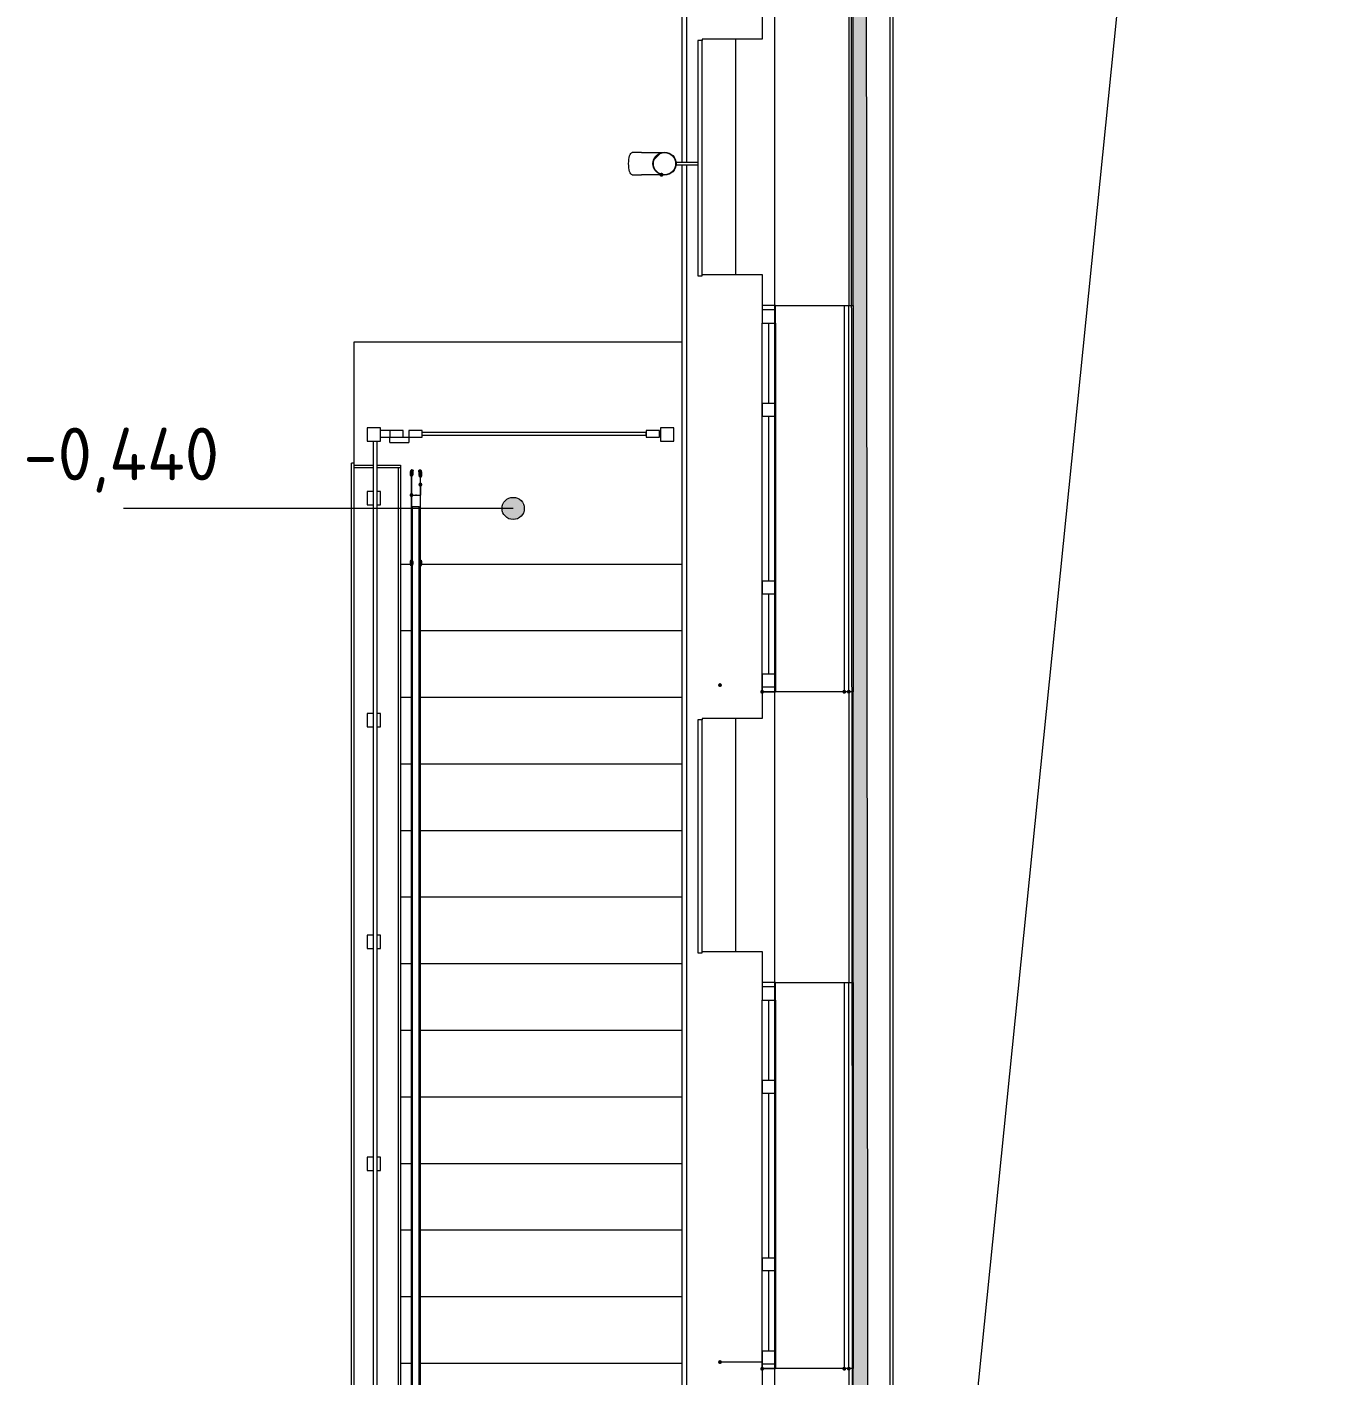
# Model space of a CAD drawing. Header units: millimetres. Extents: x -546 to 1681, y -650 to 1730.
# Drawn here: x 450.5 to 508.9, y 537.6 to 598.3 of the extents above; entities that cross this region are included whole.
import ezdxf

# ---------------------------------------------------------------- set-up
doc = ezdxf.new("R2010")
doc.units = ezdxf.units.MM

msp = doc.modelspace()

# ---------------------------------------------------------------- hatches: boundary and pattern name
at = {"true_color": 0xf1d696}
h = msp.add_hatch(color=41, dxfattribs=at)
h.dxf.hatch_style = 2
h.paths.add_polyline_path([(488.401, 492.507), (487.701, 492.507), (487.502, 713.711), (488.202, 713.713)])
h = msp.add_hatch(color=7)
h.dxf.hatch_style = 2
h.paths.add_polyline_path([(479.071, 591.597), (479.134, 591.623), (479.161, 591.687), (479.134, 591.75), (479.071, 591.777), (479.058, 591.777), (478.994, 591.75), (478.968, 591.687), (478.994, 591.623), (479.058, 591.597)])
h = msp.add_hatch(color=7)
h.dxf.hatch_style = 2
h.paths.add_polyline_path([(467.711, 578.267), (467.73, 578.2), (467.79, 578.166), (467.856, 578.185), (467.89, 578.244), (467.873, 578.319), (467.813, 578.353), (467.747, 578.335)])
h = msp.add_hatch(color=7)
h.dxf.hatch_style = 2
h.paths.add_polyline_path([(467.711, 578.248), (467.737, 578.184), (467.801, 578.158), (467.864, 578.184), (467.891, 578.248), (467.864, 578.319), (467.801, 578.346), (467.737, 578.319)])
h = msp.add_hatch(color=7)
h.dxf.hatch_style = 2
h.paths.add_polyline_path([(467.891, 578.248), (467.864, 578.311), (467.801, 578.338), (467.737, 578.311), (467.711, 578.248), (467.737, 578.183), (467.801, 578.157), (467.864, 578.183)])
h = msp.add_hatch(color=7)
h.dxf.hatch_style = 2
h.paths.add_polyline_path([(467.891, 578.247), (467.864, 578.31), (467.801, 578.337), (467.737, 578.31), (467.711, 578.247), (467.737, 578.18), (467.801, 578.154), (467.864, 578.18)])
h = msp.add_hatch(color=7)
h.dxf.hatch_style = 2
h.paths.add_polyline_path([(467.711, 578.246), (467.737, 578.182), (467.801, 578.156), (467.864, 578.182), (467.891, 578.246), (467.864, 578.31), (467.801, 578.337), (467.737, 578.31)])
h = msp.add_hatch(color=7)
h.dxf.hatch_style = 2
h.paths.add_polyline_path([(467.711, 578.243), (467.737, 578.179), (467.801, 578.153), (467.864, 578.179), (467.891, 578.243), (467.864, 578.309), (467.801, 578.336), (467.737, 578.309)])
h = msp.add_hatch(color=7)
h.dxf.hatch_style = 2
h.paths.add_polyline_path([(467.891, 578.244), (467.864, 578.307), (467.801, 578.334), (467.737, 578.307), (467.711, 578.244), (467.737, 578.176), (467.801, 578.15), (467.864, 578.176)])
h = msp.add_hatch(color=7)
h.dxf.hatch_style = 2
h.paths.add_polyline_path([(467.711, 578.239), (467.737, 578.175), (467.801, 578.149), (467.864, 578.175), (467.891, 578.239), (467.864, 578.306), (467.801, 578.333), (467.737, 578.306)])
h = msp.add_hatch(color=7)
h.dxf.hatch_style = 2
h.paths.add_polyline_path([(467.891, 578.24), (467.864, 578.303), (467.801, 578.33), (467.737, 578.303), (467.711, 578.24), (467.737, 578.171), (467.801, 578.145), (467.864, 578.171)])
h = msp.add_hatch(color=7)
h.dxf.hatch_style = 2
h.paths.add_polyline_path([(467.711, 578.233), (467.737, 578.169), (467.801, 578.143), (467.864, 578.169), (467.891, 578.233), (467.864, 578.302), (467.801, 578.329), (467.737, 578.302)])
h = msp.add_hatch(color=7)
h.dxf.hatch_style = 2
h.paths.add_polyline_path([(467.891, 578.235), (467.864, 578.298), (467.801, 578.325), (467.737, 578.298), (467.711, 578.235), (467.737, 578.164), (467.801, 578.138), (467.864, 578.164)])
h = msp.add_hatch(color=7)
h.dxf.hatch_style = 2
h.paths.add_polyline_path([(467.711, 578.225), (467.737, 578.161), (467.801, 578.135), (467.864, 578.161), (467.891, 578.225), (467.864, 578.296), (467.801, 578.323), (467.737, 578.296)])
h = msp.add_hatch(color=7)
h.dxf.hatch_style = 2
h.paths.add_polyline_path([(467.891, 578.228), (467.864, 578.291), (467.801, 578.318), (467.737, 578.291), (467.711, 578.228), (467.737, 578.155), (467.801, 578.129), (467.864, 578.155)])
h = msp.add_hatch(color=7)
h.dxf.hatch_style = 2
h.paths.add_polyline_path([(467.711, 578.216), (467.737, 578.152), (467.801, 578.126), (467.864, 578.152), (467.891, 578.216), (467.864, 578.288), (467.801, 578.315), (467.737, 578.288)])
h = msp.add_hatch(color=7)
h.dxf.hatch_style = 2
h.paths.add_polyline_path([(467.891, 578.219), (467.864, 578.282), (467.801, 578.309), (467.737, 578.282), (467.711, 578.219), (467.711, 578.209), (467.737, 578.145), (467.801, 578.119), (467.864, 578.145), (467.891, 578.209)])
h = msp.add_hatch(color=7)
h.dxf.hatch_style = 2
h.paths.add_polyline_path([(467.711, 578.206), (467.737, 578.142), (467.801, 578.116), (467.864, 578.142), (467.891, 578.206), (467.891, 578.216), (467.864, 578.279), (467.801, 578.306), (467.737, 578.279), (467.711, 578.216)])
h = msp.add_hatch(color=7)
h.dxf.hatch_style = 2
h.paths.add_polyline_path([(467.891, 578.209), (467.864, 578.272), (467.801, 578.299), (467.737, 578.272), (467.711, 578.209), (467.711, 578.197), (467.737, 578.133), (467.801, 578.107), (467.864, 578.133), (467.891, 578.197)])
h = msp.add_hatch(color=7)
h.dxf.hatch_style = 2
h.paths.add_polyline_path([(467.711, 578.193), (467.737, 578.129), (467.801, 578.103), (467.864, 578.129), (467.891, 578.193), (467.891, 578.206), (467.864, 578.269), (467.801, 578.296), (467.737, 578.269), (467.711, 578.206)])
h = msp.add_hatch(color=7)
h.dxf.hatch_style = 2
h.paths.add_polyline_path([(467.891, 578.197), (467.864, 578.26), (467.801, 578.287), (467.737, 578.26), (467.711, 578.197), (467.711, 578.183), (467.737, 578.119), (467.801, 578.093), (467.864, 578.119), (467.891, 578.183)])
h = msp.add_hatch(color=7)
h.dxf.hatch_style = 2
h.paths.add_polyline_path([(467.711, 578.18), (467.737, 578.116), (467.801, 578.09), (467.864, 578.116), (467.891, 578.18), (467.891, 578.193), (467.864, 578.256), (467.801, 578.283), (467.737, 578.256), (467.711, 578.193)])
h = msp.add_hatch(color=7)
h.dxf.hatch_style = 2
h.paths.add_polyline_path([(467.891, 578.183), (467.864, 578.246), (467.801, 578.273), (467.737, 578.246), (467.711, 578.183), (467.711, 578.169), (467.737, 578.105), (467.801, 578.079), (467.864, 578.105), (467.891, 578.169)])
h = msp.add_hatch(color=7)
h.dxf.hatch_style = 2
h.paths.add_polyline_path([(467.713, 578.282), (467.732, 578.215), (467.792, 578.181), (467.858, 578.2), (467.892, 578.259), (467.875, 578.334), (467.815, 578.368), (467.749, 578.35)])
h = msp.add_hatch(color=7)
h.dxf.hatch_style = 2
h.paths.add_polyline_path([(467.713, 578.276), (467.73, 578.21), (467.789, 578.175), (467.856, 578.192), (467.891, 578.251), (467.875, 578.325), (467.815, 578.36), (467.749, 578.343)])
h = msp.add_hatch(color=7)
h.dxf.hatch_style = 2
h.paths.add_polyline_path([(467.714, 578.29), (467.733, 578.223), (467.793, 578.189), (467.859, 578.208), (467.893, 578.267), (467.876, 578.342), (467.816, 578.376), (467.75, 578.358)])
h = msp.add_hatch(color=7)
h.dxf.hatch_style = 2
h.paths.add_polyline_path([(467.717, 578.308), (467.728, 578.24), (467.783, 578.199), (467.851, 578.21), (467.892, 578.265), (467.884, 578.341), (467.829, 578.382), (467.76, 578.372)])
h = msp.add_hatch(color=7)
h.dxf.hatch_style = 2
h.paths.add_polyline_path([(467.719, 578.316), (467.73, 578.248), (467.785, 578.207), (467.853, 578.218), (467.894, 578.273), (467.886, 578.349), (467.831, 578.39), (467.762, 578.38)])
h = msp.add_hatch(color=7)
h.dxf.hatch_style = 2
h.paths.add_polyline_path([(467.722, 578.327), (467.73, 578.259), (467.784, 578.216), (467.852, 578.224), (467.895, 578.278), (467.889, 578.353), (467.835, 578.396), (467.767, 578.388)])
h = msp.add_hatch(color=7)
h.dxf.hatch_style = 2
h.paths.add_polyline_path([(467.726, 578.341), (467.729, 578.272), (467.779, 578.225), (467.848, 578.228), (467.895, 578.278), (467.896, 578.355), (467.845, 578.402), (467.777, 578.399)])
h = msp.add_hatch(color=7)
h.dxf.hatch_style = 2
h.paths.add_polyline_path([(467.731, 578.353), (467.73, 578.284), (467.778, 578.235), (467.847, 578.234), (467.896, 578.282), (467.9, 578.358), (467.852, 578.407), (467.783, 578.408)])
h = msp.add_hatch(color=7)
h.dxf.hatch_style = 2
h.paths.add_polyline_path([(467.732, 578.356), (467.735, 578.287), (467.785, 578.24), (467.854, 578.243), (467.901, 578.293), (467.902, 578.37), (467.851, 578.417), (467.783, 578.414)])
h = msp.add_hatch(color=7)
h.dxf.hatch_style = 2
h.paths.add_polyline_path([(467.742, 578.377), (467.733, 578.309), (467.775, 578.255), (467.843, 578.246), (467.898, 578.288), (467.91, 578.363), (467.868, 578.418), (467.8, 578.426)])
h = msp.add_hatch(color=7)
h.dxf.hatch_style = 2
h.paths.add_polyline_path([(468.261, 578.375), (468.209, 578.42), (468.14, 578.415), (468.095, 578.363), (468.1, 578.294), (468.156, 578.241), (468.225, 578.246), (468.27, 578.298)])
h = msp.add_hatch(color=7)
h.dxf.hatch_style = 2
h.paths.add_polyline_path([(468.267, 578.362), (468.218, 578.41), (468.149, 578.409), (468.101, 578.36), (468.102, 578.291), (468.154, 578.236), (468.223, 578.237), (468.271, 578.286)])
h = msp.add_hatch(color=7)
h.dxf.hatch_style = 2
h.paths.add_polyline_path([(468.274, 578.344), (468.231, 578.398), (468.163, 578.406), (468.109, 578.363), (468.101, 578.295), (468.146, 578.234), (468.214, 578.226), (468.268, 578.269)])
h = msp.add_hatch(color=7)
h.dxf.hatch_style = 2
h.paths.add_polyline_path([(468.274, 578.344), (468.227, 578.394), (468.158, 578.397), (468.108, 578.35), (468.105, 578.281), (468.156, 578.223), (468.224, 578.22), (468.275, 578.267)])
h = msp.add_hatch(color=7)
h.dxf.hatch_style = 2
h.paths.add_polyline_path([(468.287, 578.293), (468.253, 578.353), (468.187, 578.371), (468.127, 578.337), (468.108, 578.27), (468.144, 578.203), (468.21, 578.184), (468.27, 578.218)])
h = msp.add_hatch(color=7)
h.dxf.hatch_style = 2
h.paths.add_polyline_path([(468.288, 578.285), (468.254, 578.345), (468.188, 578.363), (468.128, 578.329), (468.109, 578.262), (468.145, 578.195), (468.211, 578.176), (468.271, 578.21)])
h = msp.add_hatch(color=7)
h.dxf.hatch_style = 2
h.paths.add_polyline_path([(468.289, 578.277), (468.255, 578.337), (468.189, 578.355), (468.129, 578.321), (468.11, 578.254), (468.146, 578.187), (468.212, 578.168), (468.272, 578.202)])
h = msp.add_hatch(color=7)
h.dxf.hatch_style = 2
h.paths.add_polyline_path([(468.291, 578.258), (468.264, 578.321), (468.201, 578.348), (468.137, 578.321), (468.111, 578.258), (468.137, 578.186), (468.201, 578.16), (468.264, 578.186)])
h = msp.add_hatch(color=7)
h.dxf.hatch_style = 2
h.paths.add_polyline_path([(468.291, 578.25), (468.264, 578.313), (468.201, 578.34), (468.137, 578.313), (468.111, 578.25), (468.137, 578.184), (468.201, 578.158), (468.264, 578.184)])
h = msp.add_hatch(color=7)
h.dxf.hatch_style = 2
h.paths.add_polyline_path([(468.291, 578.248), (468.264, 578.311), (468.201, 578.338), (468.137, 578.311), (468.111, 578.248), (468.137, 578.183), (468.201, 578.157), (468.264, 578.183)])
h = msp.add_hatch(color=7)
h.dxf.hatch_style = 2
h.paths.add_polyline_path([(468.111, 578.246), (468.137, 578.182), (468.201, 578.156), (468.264, 578.182), (468.291, 578.246), (468.264, 578.31), (468.201, 578.337), (468.137, 578.31)])
h = msp.add_hatch(color=7)
h.dxf.hatch_style = 2
h.paths.add_polyline_path([(468.291, 578.247), (468.264, 578.31), (468.201, 578.337), (468.137, 578.31), (468.111, 578.247), (468.137, 578.18), (468.201, 578.154), (468.264, 578.18)])
h = msp.add_hatch(color=7)
h.dxf.hatch_style = 2
h.paths.add_polyline_path([(468.111, 578.243), (468.137, 578.179), (468.201, 578.153), (468.264, 578.179), (468.291, 578.243), (468.264, 578.309), (468.201, 578.336), (468.137, 578.309)])
h = msp.add_hatch(color=7)
h.dxf.hatch_style = 2
h.paths.add_polyline_path([(468.291, 578.244), (468.264, 578.307), (468.201, 578.334), (468.137, 578.307), (468.111, 578.244), (468.137, 578.176), (468.201, 578.15), (468.264, 578.176)])
h = msp.add_hatch(color=7)
h.dxf.hatch_style = 2
h.paths.add_polyline_path([(468.111, 578.239), (468.137, 578.175), (468.201, 578.149), (468.264, 578.175), (468.291, 578.239), (468.264, 578.306), (468.201, 578.333), (468.137, 578.306)])
h = msp.add_hatch(color=7)
h.dxf.hatch_style = 2
h.paths.add_polyline_path([(468.291, 578.24), (468.264, 578.303), (468.201, 578.33), (468.137, 578.303), (468.111, 578.24), (468.137, 578.171), (468.201, 578.145), (468.264, 578.171)])
h = msp.add_hatch(color=7)
h.dxf.hatch_style = 2
h.paths.add_polyline_path([(468.111, 578.233), (468.137, 578.169), (468.201, 578.143), (468.264, 578.169), (468.291, 578.233), (468.264, 578.302), (468.201, 578.329), (468.137, 578.302)])
h = msp.add_hatch(color=7)
h.dxf.hatch_style = 2
h.paths.add_polyline_path([(468.291, 578.235), (468.264, 578.298), (468.201, 578.325), (468.137, 578.298), (468.111, 578.235), (468.137, 578.164), (468.201, 578.138), (468.264, 578.164)])
h = msp.add_hatch(color=7)
h.dxf.hatch_style = 2
h.paths.add_polyline_path([(468.111, 578.225), (468.137, 578.161), (468.201, 578.135), (468.264, 578.161), (468.291, 578.225), (468.264, 578.296), (468.201, 578.323), (468.137, 578.296)])
h = msp.add_hatch(color=7)
h.dxf.hatch_style = 2
h.paths.add_polyline_path([(468.291, 578.228), (468.264, 578.291), (468.201, 578.318), (468.137, 578.291), (468.111, 578.228), (468.137, 578.155), (468.201, 578.129), (468.264, 578.155)])
h = msp.add_hatch(color=7)
h.dxf.hatch_style = 2
h.paths.add_polyline_path([(468.111, 578.216), (468.137, 578.152), (468.201, 578.126), (468.264, 578.152), (468.291, 578.216), (468.264, 578.288), (468.201, 578.315), (468.137, 578.288)])
h = msp.add_hatch(color=7)
h.dxf.hatch_style = 2
h.paths.add_polyline_path([(468.291, 578.219), (468.264, 578.282), (468.201, 578.309), (468.137, 578.282), (468.111, 578.219), (468.111, 578.209), (468.137, 578.145), (468.201, 578.119), (468.264, 578.145), (468.291, 578.209)])
h = msp.add_hatch(color=7)
h.dxf.hatch_style = 2
h.paths.add_polyline_path([(468.111, 578.206), (468.137, 578.142), (468.201, 578.116), (468.264, 578.142), (468.291, 578.206), (468.291, 578.216), (468.264, 578.279), (468.201, 578.306), (468.137, 578.279), (468.111, 578.216)])
h = msp.add_hatch(color=7)
h.dxf.hatch_style = 2
h.paths.add_polyline_path([(468.291, 578.209), (468.264, 578.272), (468.201, 578.299), (468.137, 578.272), (468.111, 578.209), (468.111, 578.197), (468.137, 578.133), (468.201, 578.107), (468.264, 578.133), (468.291, 578.197)])
h = msp.add_hatch(color=7)
h.dxf.hatch_style = 2
h.paths.add_polyline_path([(468.111, 578.193), (468.137, 578.129), (468.201, 578.103), (468.264, 578.129), (468.291, 578.193), (468.291, 578.206), (468.264, 578.269), (468.201, 578.296), (468.137, 578.269), (468.111, 578.206)])
h = msp.add_hatch(color=7)
h.dxf.hatch_style = 2
h.paths.add_polyline_path([(468.291, 578.197), (468.264, 578.26), (468.201, 578.287), (468.137, 578.26), (468.111, 578.197), (468.111, 578.183), (468.137, 578.119), (468.201, 578.093), (468.264, 578.119), (468.291, 578.183)])
h = msp.add_hatch(color=7)
h.dxf.hatch_style = 2
h.paths.add_polyline_path([(468.111, 578.18), (468.137, 578.116), (468.201, 578.09), (468.264, 578.116), (468.291, 578.18), (468.291, 578.193), (468.264, 578.256), (468.201, 578.283), (468.137, 578.256), (468.111, 578.193)])
h = msp.add_hatch(color=7)
h.dxf.hatch_style = 2
h.paths.add_polyline_path([(468.291, 578.183), (468.264, 578.246), (468.201, 578.273), (468.137, 578.246), (468.111, 578.183), (468.111, 578.169), (468.137, 578.105), (468.201, 578.079), (468.264, 578.105), (468.291, 578.169)])
h = msp.add_hatch(color=7)
h.dxf.hatch_style = 2
h.paths.add_polyline_path([(468.291, 578.135), (468.264, 578.198), (468.201, 578.225), (468.137, 578.198), (468.111, 578.135), (468.111, 578.122), (468.137, 578.058), (468.201, 578.032), (468.264, 578.058), (468.291, 578.122)])
h = msp.add_hatch(color=7)
h.dxf.hatch_style = 2
h.paths.add_polyline_path([(468.291, 577.734), (468.264, 577.797), (468.201, 577.824), (468.137, 577.797), (468.111, 577.734), (468.111, 577.719), (468.137, 577.655), (468.201, 577.629), (468.264, 577.655), (468.291, 577.719)])
h = msp.add_hatch(color=7)
h.dxf.hatch_style = 2
h.paths.add_polyline_path([(467.891, 577.258), (467.864, 577.321), (467.801, 577.348), (467.737, 577.321), (467.711, 577.258), (467.711, 577.248), (467.737, 577.184), (467.801, 577.158), (467.864, 577.184), (467.891, 577.248)])
h = msp.add_hatch(color=7)
h.dxf.hatch_style = 2
h.paths.add_polyline_path([(472.882, 576.653), (472.736, 576.299), (472.382, 576.153), (472.028, 576.299), (471.882, 576.653), (472.028, 577.006), (472.382, 577.153), (472.736, 577.006)])
h = msp.add_hatch(color=7)
h.dxf.hatch_style = 2
h.paths.add_polyline_path([(467.891, 574.268), (467.864, 574.331), (467.801, 574.358), (467.737, 574.331), (467.711, 574.268), (467.711, 574.256), (467.737, 574.192), (467.801, 574.166), (467.864, 574.192), (467.891, 574.256)])
h = msp.add_hatch(color=7)
h.dxf.hatch_style = 2
h.paths.add_polyline_path([(467.891, 574.268), (467.864, 574.331), (467.801, 574.358), (467.737, 574.331), (467.711, 574.268), (467.711, 574.256), (467.737, 574.192), (467.801, 574.166), (467.864, 574.192), (467.891, 574.256)])
h = msp.add_hatch(color=7)
h.dxf.hatch_style = 2
h.paths.add_polyline_path([(467.891, 574.256), (467.864, 574.319), (467.801, 574.346), (467.737, 574.319), (467.711, 574.256), (467.711, 574.244), (467.737, 574.18), (467.801, 574.154), (467.864, 574.18), (467.891, 574.244)])
h = msp.add_hatch(color=7)
h.dxf.hatch_style = 2
h.paths.add_polyline_path([(467.891, 574.256), (467.864, 574.319), (467.801, 574.346), (467.737, 574.319), (467.711, 574.256), (467.711, 574.244), (467.737, 574.18), (467.801, 574.154), (467.864, 574.18), (467.891, 574.244)])
h = msp.add_hatch(color=7)
h.dxf.hatch_style = 2
h.paths.add_polyline_path([(467.891, 574.244), (467.864, 574.307), (467.801, 574.334), (467.737, 574.307), (467.711, 574.244), (467.711, 574.232), (467.737, 574.168), (467.801, 574.142), (467.864, 574.168), (467.891, 574.232)])
h = msp.add_hatch(color=7)
h.dxf.hatch_style = 2
h.paths.add_polyline_path([(467.891, 574.244), (467.864, 574.307), (467.801, 574.334), (467.737, 574.307), (467.711, 574.244), (467.711, 574.232), (467.737, 574.168), (467.801, 574.142), (467.864, 574.168), (467.891, 574.232)])
h = msp.add_hatch(color=7)
h.dxf.hatch_style = 2
h.paths.add_polyline_path([(467.891, 574.232), (467.864, 574.295), (467.801, 574.322), (467.737, 574.295), (467.711, 574.232), (467.711, 574.22), (467.737, 574.156), (467.801, 574.13), (467.864, 574.156), (467.891, 574.22)])
h = msp.add_hatch(color=7)
h.dxf.hatch_style = 2
h.paths.add_polyline_path([(467.891, 574.232), (467.864, 574.295), (467.801, 574.322), (467.737, 574.295), (467.711, 574.232), (467.711, 574.22), (467.737, 574.156), (467.801, 574.13), (467.864, 574.156), (467.891, 574.22)])
h = msp.add_hatch(color=7)
h.dxf.hatch_style = 2
h.paths.add_polyline_path([(467.891, 574.22), (467.864, 574.283), (467.801, 574.31), (467.737, 574.283), (467.711, 574.22), (467.711, 574.208), (467.737, 574.144), (467.801, 574.118), (467.864, 574.144), (467.891, 574.208)])
h = msp.add_hatch(color=7)
h.dxf.hatch_style = 2
h.paths.add_polyline_path([(467.891, 574.22), (467.864, 574.283), (467.801, 574.31), (467.737, 574.283), (467.711, 574.22), (467.711, 574.208), (467.737, 574.144), (467.801, 574.118), (467.864, 574.144), (467.891, 574.208)])
h = msp.add_hatch(color=7)
h.dxf.hatch_style = 2
h.paths.add_polyline_path([(467.891, 574.208), (467.864, 574.271), (467.801, 574.298), (467.737, 574.271), (467.711, 574.208), (467.711, 574.196), (467.737, 574.132), (467.801, 574.106), (467.864, 574.132), (467.891, 574.196)])
h = msp.add_hatch(color=7)
h.dxf.hatch_style = 2
h.paths.add_polyline_path([(467.891, 574.208), (467.864, 574.271), (467.801, 574.298), (467.737, 574.271), (467.711, 574.208), (467.711, 574.196), (467.737, 574.132), (467.801, 574.106), (467.864, 574.132), (467.891, 574.196)])
h = msp.add_hatch(color=7)
h.dxf.hatch_style = 2
h.paths.add_polyline_path([(467.891, 574.196), (467.864, 574.259), (467.801, 574.286), (467.737, 574.259), (467.711, 574.196), (467.711, 574.185), (467.737, 574.121), (467.801, 574.095), (467.864, 574.121), (467.891, 574.185)])
h = msp.add_hatch(color=7)
h.dxf.hatch_style = 2
h.paths.add_polyline_path([(467.891, 574.185), (467.864, 574.248), (467.801, 574.275), (467.737, 574.248), (467.711, 574.185), (467.711, 574.173), (467.737, 574.109), (467.801, 574.083), (467.864, 574.109), (467.891, 574.173)])
h = msp.add_hatch(color=7)
h.dxf.hatch_style = 2
h.paths.add_polyline_path([(467.891, 574.173), (467.864, 574.236), (467.801, 574.263), (467.737, 574.236), (467.711, 574.173), (467.711, 574.162), (467.737, 574.098), (467.801, 574.072), (467.864, 574.098), (467.891, 574.162)])
h = msp.add_hatch(color=7)
h.dxf.hatch_style = 2
h.paths.add_polyline_path([(467.891, 574.173), (467.864, 574.236), (467.801, 574.263), (467.737, 574.236), (467.711, 574.173), (467.711, 574.162), (467.737, 574.098), (467.801, 574.072), (467.864, 574.098), (467.891, 574.162)])
h = msp.add_hatch(color=7)
h.dxf.hatch_style = 2
h.paths.add_polyline_path([(467.891, 574.162), (467.864, 574.225), (467.801, 574.252), (467.737, 574.225), (467.711, 574.162), (467.711, 574.151), (467.737, 574.087), (467.801, 574.061), (467.864, 574.087), (467.891, 574.151)])
h = msp.add_hatch(color=7)
h.dxf.hatch_style = 2
h.paths.add_polyline_path([(467.891, 574.162), (467.864, 574.225), (467.801, 574.252), (467.737, 574.225), (467.711, 574.162), (467.711, 574.151), (467.737, 574.087), (467.801, 574.061), (467.864, 574.087), (467.891, 574.151)])
h = msp.add_hatch(color=7)
h.dxf.hatch_style = 2
h.paths.add_polyline_path([(467.891, 574.151), (467.864, 574.214), (467.801, 574.241), (467.737, 574.214), (467.711, 574.151), (467.711, 574.14), (467.737, 574.076), (467.801, 574.05), (467.864, 574.076), (467.891, 574.14)])
h = msp.add_hatch(color=7)
h.dxf.hatch_style = 2
h.paths.add_polyline_path([(467.891, 574.151), (467.864, 574.214), (467.801, 574.241), (467.737, 574.214), (467.711, 574.151), (467.711, 574.14), (467.737, 574.076), (467.801, 574.05), (467.864, 574.076), (467.891, 574.14)])
h = msp.add_hatch(color=7)
h.dxf.hatch_style = 2
h.paths.add_polyline_path([(467.891, 574.14), (467.864, 574.203), (467.801, 574.23), (467.737, 574.203), (467.711, 574.14), (467.737, 574.067), (467.801, 574.041), (467.864, 574.067)])
h = msp.add_hatch(color=7)
h.dxf.hatch_style = 2
h.paths.add_polyline_path([(467.891, 574.14), (467.864, 574.203), (467.801, 574.23), (467.737, 574.203), (467.711, 574.14), (467.737, 574.067), (467.801, 574.041), (467.864, 574.067)])
h = msp.add_hatch(color=7)
h.dxf.hatch_style = 2
h.paths.add_polyline_path([(468.111, 574.258), (468.137, 574.194), (468.201, 574.168), (468.264, 574.194), (468.291, 574.258), (468.291, 574.268), (468.264, 574.331), (468.201, 574.358), (468.137, 574.331), (468.111, 574.268)])
h = msp.add_hatch(color=7)
h.dxf.hatch_style = 2
h.paths.add_polyline_path([(468.111, 574.258), (468.137, 574.194), (468.201, 574.168), (468.264, 574.194), (468.291, 574.258), (468.291, 574.268), (468.264, 574.331), (468.201, 574.358), (468.137, 574.331), (468.111, 574.268)])
h = msp.add_hatch(color=7)
h.dxf.hatch_style = 2
h.paths.add_polyline_path([(468.111, 574.246), (468.137, 574.182), (468.201, 574.156), (468.264, 574.182), (468.291, 574.246), (468.291, 574.258), (468.264, 574.321), (468.201, 574.348), (468.137, 574.321), (468.111, 574.258)])
h = msp.add_hatch(color=7)
h.dxf.hatch_style = 2
h.paths.add_polyline_path([(468.111, 574.246), (468.137, 574.182), (468.201, 574.156), (468.264, 574.182), (468.291, 574.246), (468.291, 574.258), (468.264, 574.321), (468.201, 574.348), (468.137, 574.321), (468.111, 574.258)])
h = msp.add_hatch(color=7)
h.dxf.hatch_style = 2
h.paths.add_polyline_path([(468.111, 574.234), (468.137, 574.17), (468.201, 574.144), (468.264, 574.17), (468.291, 574.234), (468.291, 574.246), (468.264, 574.309), (468.201, 574.336), (468.137, 574.309), (468.111, 574.246)])
h = msp.add_hatch(color=7)
h.dxf.hatch_style = 2
h.paths.add_polyline_path([(468.111, 574.234), (468.137, 574.17), (468.201, 574.144), (468.264, 574.17), (468.291, 574.234), (468.291, 574.246), (468.264, 574.309), (468.201, 574.336), (468.137, 574.309), (468.111, 574.246)])
h = msp.add_hatch(color=7)
h.dxf.hatch_style = 2
h.paths.add_polyline_path([(468.111, 574.222), (468.137, 574.158), (468.201, 574.132), (468.264, 574.158), (468.291, 574.222), (468.291, 574.234), (468.264, 574.297), (468.201, 574.324), (468.137, 574.297), (468.111, 574.234)])
h = msp.add_hatch(color=7)
h.dxf.hatch_style = 2
h.paths.add_polyline_path([(468.111, 574.222), (468.137, 574.158), (468.201, 574.132), (468.264, 574.158), (468.291, 574.222), (468.291, 574.234), (468.264, 574.297), (468.201, 574.324), (468.137, 574.297), (468.111, 574.234)])
h = msp.add_hatch(color=7)
h.dxf.hatch_style = 2
h.paths.add_polyline_path([(468.111, 574.211), (468.137, 574.147), (468.201, 574.121), (468.264, 574.147), (468.291, 574.211), (468.291, 574.222), (468.264, 574.285), (468.201, 574.312), (468.137, 574.285), (468.111, 574.222)])
h = msp.add_hatch(color=7)
h.dxf.hatch_style = 2
h.paths.add_polyline_path([(468.111, 574.211), (468.137, 574.147), (468.201, 574.121), (468.264, 574.147), (468.291, 574.211), (468.291, 574.222), (468.264, 574.285), (468.201, 574.312), (468.137, 574.285), (468.111, 574.222)])
h = msp.add_hatch(color=7)
h.dxf.hatch_style = 2
h.paths.add_polyline_path([(468.111, 574.199), (468.137, 574.135), (468.201, 574.109), (468.264, 574.135), (468.291, 574.199), (468.291, 574.211), (468.264, 574.274), (468.201, 574.301), (468.137, 574.274), (468.111, 574.211)])
h = msp.add_hatch(color=7)
h.dxf.hatch_style = 2
h.paths.add_polyline_path([(468.111, 574.199), (468.137, 574.135), (468.201, 574.109), (468.264, 574.135), (468.291, 574.199), (468.291, 574.211), (468.264, 574.274), (468.201, 574.301), (468.137, 574.274), (468.111, 574.211)])
h = msp.add_hatch(color=7)
h.dxf.hatch_style = 2
h.paths.add_polyline_path([(468.111, 574.187), (468.137, 574.123), (468.201, 574.097), (468.264, 574.123), (468.291, 574.187), (468.291, 574.199), (468.264, 574.262), (468.201, 574.289), (468.137, 574.262), (468.111, 574.199)])
h = msp.add_hatch(color=7)
h.dxf.hatch_style = 2
h.paths.add_polyline_path([(468.111, 574.176), (468.137, 574.112), (468.201, 574.086), (468.264, 574.112), (468.291, 574.176), (468.291, 574.187), (468.264, 574.25), (468.201, 574.277), (468.137, 574.25), (468.111, 574.187)])
h = msp.add_hatch(color=7)
h.dxf.hatch_style = 2
h.paths.add_polyline_path([(468.111, 574.164), (468.137, 574.1), (468.201, 574.074), (468.264, 574.1), (468.291, 574.164), (468.291, 574.176), (468.264, 574.239), (468.201, 574.266), (468.137, 574.239), (468.111, 574.176)])
h = msp.add_hatch(color=7)
h.dxf.hatch_style = 2
h.paths.add_polyline_path([(468.111, 574.164), (468.137, 574.1), (468.201, 574.074), (468.264, 574.1), (468.291, 574.164), (468.291, 574.176), (468.264, 574.239), (468.201, 574.266), (468.137, 574.239), (468.111, 574.176)])
h = msp.add_hatch(color=7)
h.dxf.hatch_style = 2
h.paths.add_polyline_path([(468.111, 574.153), (468.137, 574.089), (468.201, 574.063), (468.264, 574.089), (468.291, 574.153), (468.291, 574.164), (468.264, 574.227), (468.201, 574.254), (468.137, 574.227), (468.111, 574.164)])
h = msp.add_hatch(color=7)
h.dxf.hatch_style = 2
h.paths.add_polyline_path([(468.111, 574.153), (468.137, 574.089), (468.201, 574.063), (468.264, 574.089), (468.291, 574.153), (468.291, 574.164), (468.264, 574.227), (468.201, 574.254), (468.137, 574.227), (468.111, 574.164)])
h = msp.add_hatch(color=7)
h.dxf.hatch_style = 2
h.paths.add_polyline_path([(468.111, 574.142), (468.137, 574.078), (468.201, 574.052), (468.264, 574.078), (468.291, 574.142), (468.291, 574.153), (468.264, 574.216), (468.201, 574.243), (468.137, 574.216), (468.111, 574.153)])
h = msp.add_hatch(color=7)
h.dxf.hatch_style = 2
h.paths.add_polyline_path([(468.111, 574.142), (468.137, 574.078), (468.201, 574.052), (468.264, 574.078), (468.291, 574.142), (468.291, 574.153), (468.264, 574.216), (468.201, 574.243), (468.137, 574.216), (468.111, 574.153)])
h = msp.add_hatch(color=7)
h.dxf.hatch_style = 2
h.paths.add_polyline_path([(468.111, 574.131), (468.137, 574.067), (468.201, 574.041), (468.264, 574.067), (468.291, 574.131), (468.291, 574.142), (468.264, 574.205), (468.201, 574.232), (468.137, 574.205), (468.111, 574.142)])
h = msp.add_hatch(color=7)
h.dxf.hatch_style = 2
h.paths.add_polyline_path([(468.111, 574.131), (468.137, 574.067), (468.201, 574.041), (468.264, 574.067), (468.291, 574.131), (468.291, 574.142), (468.264, 574.205), (468.201, 574.232), (468.137, 574.205), (468.111, 574.142)])
h = msp.add_hatch(color=7)
h.dxf.hatch_style = 2
h.paths.add_polyline_path([(481.611, 568.691), (481.637, 568.627), (481.701, 568.601), (481.764, 568.627), (481.791, 568.691), (481.764, 568.761), (481.701, 568.788), (481.637, 568.761)])
h = msp.add_hatch(color=7)
h.dxf.hatch_style = 2
h.paths.add_polyline_path([(483.691, 568.398), (483.664, 568.461), (483.601, 568.488), (483.537, 568.461), (483.511, 568.398), (483.537, 568.327), (483.601, 568.301), (483.664, 568.327)])
h = msp.add_hatch(color=7)
h.dxf.hatch_style = 2
h.paths.add_polyline_path([(487.391, 568.398), (487.364, 568.461), (487.301, 568.488), (487.237, 568.461), (487.211, 568.398), (487.237, 568.327), (487.301, 568.301), (487.364, 568.327)])
h = msp.add_hatch(color=7)
h.dxf.hatch_style = 2
h.paths.add_polyline_path([(487.501, 568.488), (487.437, 568.461), (487.411, 568.398), (487.437, 568.334), (487.501, 568.308), (487.565, 568.334), (487.592, 568.398), (487.565, 568.461)])
h = msp.add_hatch(color=7)
h.dxf.hatch_style = 2
h.paths.add_polyline_path([(481.611, 538.191), (481.637, 538.127), (481.701, 538.101), (481.764, 538.127), (481.791, 538.191), (481.764, 538.261), (481.701, 538.288), (481.637, 538.261)])
h = msp.add_hatch(color=7)
h.dxf.hatch_style = 2
h.paths.add_polyline_path([(483.691, 537.898), (483.664, 537.961), (483.601, 537.988), (483.537, 537.961), (483.511, 537.898), (483.537, 537.827), (483.601, 537.801), (483.664, 537.827)])
h = msp.add_hatch(color=7)
h.dxf.hatch_style = 2
h.paths.add_polyline_path([(487.391, 537.898), (487.364, 537.961), (487.301, 537.988), (487.237, 537.961), (487.211, 537.898), (487.237, 537.827), (487.301, 537.801), (487.364, 537.827)])
h = msp.add_hatch(color=7)
h.dxf.hatch_style = 2
h.paths.add_polyline_path([(487.501, 537.988), (487.437, 537.961), (487.411, 537.898), (487.437, 537.834), (487.501, 537.808), (487.565, 537.834), (487.592, 537.898), (487.565, 537.961)])

# ---------------------------------------------------------------- linework, layer by layer
at = {"color": 7, "lineweight": 0}
for points in [[(484.173, 197.821), (484.173, 730.152)], [(480.001, 592.234), (480.001, 718.36)], [(480.201, 592.234), (480.201, 718.361)], [(487.502, 713.711), (487.701, 491.807)], [(488.401, 492.507), (488.202, 713.713)], [(489.372, 528.355), (489.372, 714.035)], [(489.492, 714.035), (489.492, 528.185)], [(483.601, 598.992), (483.601, 597.789)], [(487.501, 598.998), (487.501, 585.798)], [(487.701, 585.798), (487.701, 598.998)], [(480.901, 597.729), (480.701, 597.729)], [(480.701, 597.729), (480.701, 587.128)], [(482.401, 597.789), (480.901, 597.789)], [(480.901, 597.789), (480.901, 597.729)], [(480.901, 587.187), (480.901, 597.729)], [(483.601, 597.789), (482.401, 597.789)], [(482.401, 597.789), (482.401, 587.187)], [(477.585, 592.187), (477.588, 592.287), (477.597, 592.381), (477.611, 592.466), (477.63, 592.54), (477.653, 592.601), (477.679, 592.647), (477.708, 592.676), (477.739, 592.687)], [(477.739, 591.687), (477.708, 591.697), (477.679, 591.726), (477.653, 591.772), (477.63, 591.833), (477.611, 591.907), (477.597, 591.992), (477.588, 592.086), (477.585, 592.187)], [(478.165, 592.687), (477.74, 592.687)], [(478.165, 592.687), (478.221, 592.687)], [(478.221, 592.687), (478.277, 592.687)], [(478.277, 592.687), (478.332, 592.687)], [(478.332, 592.687), (478.386, 592.687)], [(478.386, 592.687), (478.439, 592.687)], [(478.439, 592.687), (478.491, 592.687)], [(478.491, 592.687), (478.541, 592.687)], [(478.541, 592.687), (478.59, 592.687)], [(478.59, 592.687), (478.638, 592.687)], [(478.638, 592.687), (478.684, 592.687)], [(478.681, 592.187), (478.691, 592.291), (478.722, 592.389), (478.77, 592.477), (478.833, 592.554), (478.91, 592.618), (478.998, 592.666), (479.096, 592.696), (479.201, 592.707), (479.305, 592.696), (479.403, 592.666), (479.491, 592.618), (479.568, 592.554), (479.632, 592.477), (479.68, 592.389), (479.71, 592.291), (479.721, 592.187)], [(479.721, 592.187), (479.71, 592.082), (479.68, 591.984), (479.632, 591.896), (479.568, 591.819), (479.491, 591.756), (479.403, 591.708), (479.305, 591.677), (479.201, 591.667), (479.096, 591.677), (478.998, 591.708), (478.91, 591.756), (478.833, 591.819), (478.77, 591.896), (478.722, 591.984), (478.691, 592.082), (478.681, 592.187)], [(478.684, 592.687), (478.728, 592.687)], [(478.701, 592.187), (478.711, 592.287), (478.74, 592.381), (478.786, 592.466), (478.847, 592.54), (478.921, 592.601), (479.006, 592.647), (479.1, 592.677), (479.201, 592.687), (479.301, 592.677), (479.395, 592.647), (479.48, 592.601), (479.554, 592.54), (479.615, 592.466), (479.661, 592.381), (479.691, 592.287), (479.701, 592.187)], [(479.701, 592.187), (479.691, 592.086), (479.661, 591.992), (479.615, 591.907), (479.554, 591.833), (479.48, 591.772), (479.395, 591.726), (479.301, 591.697), (479.201, 591.687), (479.1, 591.697), (479.006, 591.726), (478.921, 591.772), (478.847, 591.833), (478.786, 591.907), (478.74, 591.992), (478.711, 592.086), (478.701, 592.187)], [(478.728, 592.687), (478.771, 592.687)], [(478.748, 592.394), (478.972, 592.618)], [(478.771, 592.687), (478.812, 592.687)], [(478.812, 592.687), (478.852, 592.687)], [(478.852, 592.687), (478.889, 592.687)], [(478.889, 592.687), (478.925, 592.687)], [(478.925, 592.687), (478.959, 592.687)], [(478.959, 592.687), (478.99, 592.687)], [(478.99, 592.687), (479.02, 592.687)], [(479.02, 592.687), (479.048, 592.687)], [(479.048, 592.687), (479.071, 592.687)], [(480.701, 592.237), (479.71, 592.237)], [(477.74, 591.687), (478.165, 591.687)], [(478.188, 591.687), (478.165, 591.687)], [(478.245, 591.687), (478.188, 591.687)], [(478.3, 591.687), (478.245, 591.687)], [(478.355, 591.687), (478.3, 591.687)], [(478.408, 591.687), (478.355, 591.687)], [(478.461, 591.687), (478.408, 591.687)], [(478.512, 591.687), (478.461, 591.687)], [(478.561, 591.687), (478.512, 591.687)], [(478.61, 591.687), (478.561, 591.687)], [(478.657, 591.687), (478.61, 591.687)], [(478.702, 591.687), (478.657, 591.687)], [(478.746, 591.687), (478.702, 591.687)], [(478.788, 591.687), (478.746, 591.687)], [(478.829, 591.687), (478.788, 591.687)], [(478.868, 591.687), (478.829, 591.687)], [(478.904, 591.687), (478.868, 591.687)], [(478.939, 591.687), (478.904, 591.687)], [(478.972, 591.687), (478.939, 591.687)], [(479.003, 591.687), (478.972, 591.687)], [(479.032, 591.687), (479.003, 591.687)], [(479.058, 591.687), (479.032, 591.687)], [(479.71, 592.137), (480.701, 592.137)], [(480.001, 495.748), (480.001, 592.14)], [(480.201, 495.748), (480.201, 592.141)], [(480.701, 587.128), (480.901, 587.128)], [(480.901, 587.128), (480.901, 587.187)], [(480.901, 587.187), (482.401, 587.187)], [(482.401, 587.187), (483.601, 587.187)], [(483.601, 587.187), (483.601, 585.798)], [(484.201, 585.798), (483.601, 585.798)], [(483.601, 585.798), (483.601, 584.998)], [(483.601, 585.798), (483.601, 584.998)], [(484.201, 585.798), (483.601, 585.798)], [(484.201, 585.598), (483.601, 585.598)], [(484.201, 585.798), (487.501, 585.798)], [(484.201, 584.998), (484.201, 585.798)], [(484.201, 584.998), (484.201, 585.798)], [(487.301, 585.798), (487.301, 568.398)], [(487.501, 585.798), (487.701, 585.798)], [(487.501, 568.398), (487.501, 585.798)], [(487.701, 585.798), (487.701, 568.398)], [(483.601, 584.998), (484.201, 584.998)], [(483.601, 581.398), (483.601, 584.998)], [(483.901, 581.398), (483.901, 584.998)], [(484.201, 584.998), (484.201, 581.398)], [(480.001, 584.148), (465.201, 584.148)], [(465.201, 584.148), (465.201, 578.698)], [(483.601, 581.398), (484.201, 581.398)], [(483.601, 580.798), (483.601, 581.398)], [(483.601, 581.398), (483.601, 580.798)], [(484.201, 581.398), (484.201, 580.798)], [(484.201, 580.798), (484.201, 581.398)], [(484.201, 580.798), (483.601, 580.798)], [(483.601, 573.398), (483.601, 580.798)], [(483.901, 573.398), (483.901, 580.798)], [(484.201, 580.798), (484.201, 573.398)], [(466.401, 580.284), (465.801, 580.284)], [(465.801, 580.284), (465.801, 579.684)], [(466.401, 579.684), (466.401, 580.284)], [(466.401, 579.859), (466.401, 580.159)], [(466.826, 580.159), (466.401, 580.159)], [(466.826, 580.159), (466.826, 579.859)], [(467.426, 580.159), (466.826, 580.159)], [(466.826, 580.159), (466.826, 579.859)], [(467.426, 579.859), (467.426, 580.159)], [(468.276, 580.159), (467.676, 580.159)], [(467.676, 580.159), (467.676, 579.859)], [(468.276, 579.859), (468.276, 580.159)], [(468.276, 580.095), (478.376, 580.095)], [(468.276, 579.935), (468.276, 580.095)], [(478.976, 580.159), (478.376, 580.159)], [(478.376, 580.159), (478.376, 579.859)], [(478.376, 579.935), (478.376, 580.095)], [(478.976, 579.859), (478.976, 580.159)], [(479.626, 580.284), (479.026, 580.284)], [(479.026, 580.284), (479.026, 579.684)], [(479.626, 579.684), (479.626, 580.284)], [(465.801, 579.684), (466.401, 579.684)], [(466.085, 497.421), (466.085, 579.684)], [(466.085, 579.684), (466.245, 579.684)], [(466.245, 579.684), (466.245, 497.421)], [(466.401, 579.859), (466.826, 579.859)], [(466.826, 579.628), (466.826, 579.859)], [(466.826, 579.859), (467.426, 579.859)], [(466.826, 579.628), (467.676, 579.628)], [(467.426, 579.861), (467.676, 579.861)], [(467.676, 579.859), (467.676, 579.628)], [(467.676, 579.859), (468.276, 579.859)], [(478.376, 579.935), (468.276, 579.935)], [(478.376, 579.859), (478.976, 579.859)], [(479.026, 579.684), (479.626, 579.684)], [(465.101, 495.748), (465.101, 578.698)], [(465.201, 578.698), (465.101, 578.698)], [(465.201, 578.698), (465.201, 495.748)], [(465.201, 578.598), (466.085, 578.598)], [(465.201, 578.498), (466.085, 578.498)], [(466.245, 578.598), (467.301, 578.598)], [(466.245, 578.498), (467.201, 578.498)], [(467.201, 578.498), (467.201, 495.748)], [(467.201, 578.498), (467.301, 578.498)], [(467.301, 578.598), (467.301, 495.748)], [(467.801, 578.164), (467.801, 578.18)], [(467.801, 578.169), (467.801, 578.152)], [(467.801, 578.148), (467.801, 578.164)], [(467.801, 578.152), (467.801, 578.135)], [(467.801, 578.13), (467.801, 578.148)], [(467.801, 578.135), (467.801, 578.115)], [(467.801, 578.11), (467.801, 578.13)], [(467.801, 578.115), (467.801, 578.095)], [(467.801, 578.089), (467.801, 578.11)], [(467.801, 578.095), (467.801, 578.073)], [(467.801, 578.067), (467.801, 578.089)], [(467.801, 578.073), (467.801, 578.05)], [(467.801, 578.043), (467.801, 578.067)], [(467.801, 578.05), (467.801, 578.025)], [(467.801, 578.018), (467.801, 578.043)], [(467.801, 578.025), (467.801, 577.999)], [(467.801, 577.992), (467.801, 578.018)], [(467.801, 577.999), (467.801, 577.972)], [(467.801, 577.965), (467.801, 577.992)], [(467.801, 577.972), (467.801, 577.944)], [(467.801, 577.936), (467.801, 577.965)], [(467.801, 577.944), (467.801, 577.915)], [(467.801, 577.907), (467.801, 577.936)], [(467.801, 577.915), (467.801, 577.885)], [(467.801, 577.876), (467.801, 577.907)], [(467.801, 577.885), (467.801, 577.853)], [(467.801, 577.845), (467.801, 577.876)], [(467.801, 577.853), (467.801, 577.821)], [(467.801, 577.812), (467.801, 577.845)], [(467.801, 577.821), (467.801, 577.788)], [(467.801, 577.779), (467.801, 577.812)], [(467.801, 577.788), (467.801, 577.754)], [(467.801, 577.744), (467.801, 577.779)], [(467.801, 577.754), (467.801, 577.719)], [(467.801, 577.709), (467.801, 577.744)], [(467.801, 577.719), (467.801, 577.683)], [(467.801, 577.673), (467.801, 577.709)], [(467.801, 577.683), (467.801, 577.647)], [(467.801, 577.637), (467.801, 577.673)], [(467.801, 577.647), (467.801, 577.61)], [(467.801, 577.6), (467.801, 577.637)], [(467.801, 577.61), (467.801, 577.572)], [(467.801, 577.562), (467.801, 577.6)], [(468.201, 578.164), (468.201, 578.18)], [(468.201, 578.169), (468.201, 578.152)], [(468.201, 578.148), (468.201, 578.164)], [(468.201, 578.152), (468.201, 578.135)], [(468.201, 578.13), (468.201, 578.148)], [(468.201, 578.11), (468.201, 578.13)], [(468.201, 578.089), (468.201, 578.11)], [(468.201, 578.067), (468.201, 578.089)], [(468.201, 578.043), (468.201, 578.067)], [(468.201, 578.018), (468.201, 578.043)], [(468.201, 577.992), (468.201, 578.018)], [(468.201, 577.965), (468.201, 577.992)], [(468.201, 577.936), (468.201, 577.965)], [(468.201, 577.907), (468.201, 577.936)], [(468.201, 577.876), (468.201, 577.907)], [(468.201, 577.845), (468.201, 577.876)], [(468.201, 577.812), (468.201, 577.845)], [(468.201, 577.779), (468.201, 577.812)], [(468.201, 577.744), (468.201, 577.779)], [(468.201, 577.709), (468.201, 577.744)], [(468.201, 577.719), (468.201, 577.683)], [(468.201, 577.673), (468.201, 577.709)], [(468.201, 577.683), (468.201, 577.647)], [(468.201, 577.637), (468.201, 577.673)], [(468.201, 577.647), (468.201, 577.61)], [(468.201, 577.6), (468.201, 577.637)], [(468.201, 577.61), (468.201, 577.572)], [(468.201, 577.562), (468.201, 577.6)], [(466.085, 577.421), (465.801, 577.421)], [(465.801, 577.421), (465.801, 576.821)], [(466.401, 577.421), (466.245, 577.421)], [(466.401, 576.821), (466.401, 577.421)], [(467.801, 577.572), (467.801, 577.534)], [(467.801, 577.524), (467.801, 577.562)], [(467.801, 577.534), (467.801, 577.496)], [(467.801, 577.485), (467.801, 577.524)], [(467.801, 577.496), (467.801, 577.457)], [(467.801, 577.446), (467.801, 577.485)], [(467.801, 577.457), (467.801, 577.418)], [(467.801, 577.407), (467.801, 577.446)], [(467.801, 577.418), (467.801, 577.378)], [(467.801, 577.367), (467.801, 577.407)], [(467.801, 577.378), (467.801, 577.338)], [(467.801, 577.327), (467.801, 577.367)], [(467.801, 577.348), (467.801, 577.248)], [(467.801, 577.248), (467.801, 577.348)], [(467.801, 577.338), (467.801, 577.298)], [(467.801, 577.288), (467.801, 577.327)], [(467.801, 577.298), (467.801, 577.258)], [(467.801, 577.248), (467.801, 577.288)], [(467.801, 577.248), (467.801, 576.748)], [(467.801, 577.248), (468.201, 577.248)], [(467.801, 574.268), (467.801, 577.248)], [(468.025, 577.248), (467.978, 577.248)], [(467.978, 577.248), (468.001, 577.248)], [(468.001, 577.248), (468.025, 577.248)], [(468.201, 577.572), (468.201, 577.534)], [(468.201, 577.524), (468.201, 577.562)], [(468.201, 577.534), (468.201, 577.496)], [(468.201, 577.485), (468.201, 577.524)], [(468.201, 577.496), (468.201, 577.457)], [(468.201, 577.446), (468.201, 577.485)], [(468.201, 577.457), (468.201, 577.418)], [(468.201, 577.407), (468.201, 577.446)], [(468.201, 577.418), (468.201, 577.378)], [(468.201, 577.367), (468.201, 577.407)], [(468.201, 577.378), (468.201, 577.338)], [(468.201, 577.327), (468.201, 577.367)], [(468.201, 577.248), (468.201, 577.348)], [(468.201, 577.248), (468.201, 577.348)], [(468.201, 577.338), (468.201, 577.298)], [(468.201, 577.288), (468.201, 577.327)], [(468.201, 577.298), (468.201, 577.258)], [(468.201, 577.248), (468.201, 577.288)], [(468.201, 576.748), (468.201, 577.248)], [(468.201, 574.268), (468.201, 577.248)], [(472.382, 576.653), (454.823, 576.653)], [(465.801, 576.821), (466.085, 576.821)], [(466.245, 576.821), (466.401, 576.821)], [(467.801, 576.748), (467.801, 574.268)], [(467.851, 576.748), (468.151, 576.748)], [(467.851, 574.148), (467.851, 576.748)], [(468.151, 574.148), (468.151, 576.748)], [(468.201, 574.268), (468.201, 576.748)], [(467.301, 574.148), (467.805, 574.148)], [(467.301, 574.148), (467.805, 574.148)], [(467.801, 574.268), (467.801, 574.041)], [(467.801, 574.268), (467.801, 574.131)], [(467.801, 574.131), (467.801, 524.545)], [(467.801, 524.455), (467.801, 574.041)], [(467.851, 524.348), (467.851, 574.148)], [(468.151, 524.348), (468.151, 574.148)], [(468.197, 574.148), (480.001, 574.148)], [(468.197, 574.148), (480.001, 574.148)], [(468.201, 574.268), (468.201, 574.041)], [(468.201, 574.268), (468.201, 574.131)], [(468.201, 524.545), (468.201, 574.131)], [(468.201, 524.455), (468.201, 574.041)], [(483.601, 573.398), (484.201, 573.398)], [(483.601, 572.798), (483.601, 573.398)], [(483.601, 573.398), (483.601, 572.798)], [(484.201, 573.398), (484.201, 572.798)], [(484.201, 572.798), (484.201, 573.398)], [(484.201, 572.798), (483.601, 572.798)], [(483.601, 569.198), (483.601, 572.798)], [(483.901, 569.198), (483.901, 572.798)], [(484.201, 572.798), (484.201, 569.198)], [(467.301, 571.148), (467.801, 571.148)], [(467.301, 571.148), (467.801, 571.148)], [(468.201, 571.148), (480.001, 571.148)], [(468.201, 571.148), (480.001, 571.148)], [(483.601, 569.198), (484.201, 569.198)], [(483.601, 568.398), (483.601, 569.198)], [(483.601, 569.198), (483.601, 568.398)], [(484.201, 569.198), (484.201, 568.398)], [(484.201, 568.398), (484.201, 569.198)], [(484.201, 568.598), (483.601, 568.598)], [(467.301, 568.148), (467.801, 568.148)], [(467.301, 568.148), (467.801, 568.148)], [(468.201, 568.148), (480.001, 568.148)], [(468.201, 568.148), (480.001, 568.148)], [(484.201, 568.398), (483.601, 568.398)], [(483.601, 568.398), (484.201, 568.398)], [(483.601, 568.391), (483.601, 567.187)], [(487.501, 568.398), (484.201, 568.398)], [(487.501, 568.398), (487.501, 555.298)], [(487.701, 568.398), (487.501, 568.398)], [(487.701, 555.298), (487.701, 568.398)], [(466.085, 567.421), (465.801, 567.421)], [(465.801, 567.421), (465.801, 566.821)], [(466.401, 567.421), (466.245, 567.421)], [(466.401, 566.821), (466.401, 567.421)], [(465.801, 566.821), (466.085, 566.821)], [(466.245, 566.821), (466.401, 566.821)], [(480.901, 567.128), (480.701, 567.128)], [(480.701, 567.128), (480.701, 556.629)], [(482.401, 567.187), (480.901, 567.187)], [(480.901, 567.187), (480.901, 567.128)], [(480.901, 556.689), (480.901, 567.128)], [(483.601, 567.187), (482.401, 567.187)], [(482.401, 567.187), (482.401, 556.689)], [(467.301, 565.148), (467.801, 565.148)], [(467.301, 565.148), (467.801, 565.148)], [(468.201, 565.148), (480.001, 565.148)], [(468.201, 565.148), (480.001, 565.148)], [(467.301, 562.148), (467.801, 562.148)], [(467.301, 562.148), (467.801, 562.148)], [(468.201, 562.148), (480.001, 562.148)], [(468.201, 562.148), (480.001, 562.148)], [(467.301, 559.148), (467.801, 559.148)], [(467.301, 559.148), (467.801, 559.148)], [(468.201, 559.148), (480.001, 559.148)], [(468.201, 559.148), (480.001, 559.148)], [(466.085, 557.421), (465.801, 557.421)], [(465.801, 557.421), (465.801, 556.821)], [(466.401, 557.421), (466.245, 557.421)], [(466.401, 556.821), (466.401, 557.421)], [(465.801, 556.821), (466.085, 556.821)], [(466.245, 556.821), (466.401, 556.821)], [(480.701, 556.629), (480.901, 556.629)], [(480.901, 556.629), (480.901, 556.689)], [(480.901, 556.689), (482.401, 556.689)], [(482.401, 556.689), (483.601, 556.689)], [(483.601, 556.689), (483.601, 555.298)], [(467.301, 556.148), (467.801, 556.148)], [(467.301, 556.148), (467.801, 556.148)], [(468.201, 556.148), (480.001, 556.148)], [(468.201, 556.148), (480.001, 556.148)], [(484.201, 555.298), (483.601, 555.298)], [(483.601, 555.298), (483.601, 554.498)], [(483.601, 555.298), (483.601, 554.498)], [(484.201, 555.298), (483.601, 555.298)], [(484.201, 555.298), (487.501, 555.298)], [(484.201, 554.498), (484.201, 555.298)], [(484.201, 554.498), (484.201, 555.298)], [(487.301, 555.298), (487.301, 537.898)], [(487.501, 555.298), (487.701, 555.298)], [(487.501, 537.898), (487.501, 555.298)], [(487.701, 555.298), (487.701, 537.898)], [(484.201, 555.098), (483.601, 555.098)], [(483.601, 554.498), (484.201, 554.498)], [(483.601, 550.898), (483.601, 554.498)], [(483.901, 550.898), (483.901, 554.498)], [(484.201, 554.498), (484.201, 550.898)], [(467.301, 553.148), (467.801, 553.148)], [(467.301, 553.148), (467.801, 553.148)], [(468.201, 553.148), (480.001, 553.148)], [(468.201, 553.148), (480.001, 553.148)], [(483.601, 550.898), (484.201, 550.898)], [(483.601, 550.298), (483.601, 550.898)], [(483.601, 550.898), (483.601, 550.298)], [(484.201, 550.898), (484.201, 550.298)], [(484.201, 550.298), (484.201, 550.898)], [(484.201, 550.298), (483.601, 550.298)], [(483.601, 542.898), (483.601, 550.298)], [(483.901, 542.898), (483.901, 550.298)], [(484.201, 550.298), (484.201, 542.898)], [(467.301, 550.148), (467.801, 550.148)], [(467.301, 550.148), (467.801, 550.148)], [(468.201, 550.148), (480.001, 550.148)], [(468.201, 550.148), (480.001, 550.148)], [(466.085, 547.421), (465.801, 547.421)], [(465.801, 547.421), (465.801, 546.821)], [(466.401, 547.421), (466.245, 547.421)], [(466.401, 546.821), (466.401, 547.421)], [(465.801, 546.821), (466.085, 546.821)], [(466.245, 546.821), (466.401, 546.821)], [(467.301, 547.148), (467.801, 547.148)], [(467.301, 547.148), (467.801, 547.148)], [(468.201, 547.148), (480.001, 547.148)], [(468.201, 547.148), (480.001, 547.148)], [(467.301, 544.148), (467.801, 544.148)], [(467.301, 544.148), (467.801, 544.148)], [(468.201, 544.148), (480.001, 544.148)], [(468.201, 544.148), (480.001, 544.148)], [(483.601, 542.898), (484.201, 542.898)], [(483.601, 542.298), (483.601, 542.898)], [(483.601, 542.898), (483.601, 542.298)], [(484.201, 542.898), (484.201, 542.298)], [(484.201, 542.298), (484.201, 542.898)], [(484.201, 542.298), (483.601, 542.298)], [(483.601, 538.698), (483.601, 542.298)], [(483.901, 538.698), (483.901, 542.298)], [(484.201, 542.298), (484.201, 538.698)], [(467.301, 541.148), (467.801, 541.148)], [(467.301, 541.148), (467.801, 541.148)], [(468.201, 541.148), (480.001, 541.148)], [(468.201, 541.148), (480.001, 541.148)], [(467.301, 538.148), (467.801, 538.148)], [(467.301, 538.148), (467.801, 538.148)], [(468.201, 538.148), (480.001, 538.148)], [(468.201, 538.148), (480.001, 538.148)], [(483.601, 538.198), (481.701, 538.198)], [(483.601, 538.191), (481.701, 538.191)], [(483.601, 538.698), (484.201, 538.698)], [(483.601, 537.898), (483.601, 538.698)], [(483.601, 538.698), (483.601, 537.898)], [(484.201, 538.698), (484.201, 537.898)], [(484.201, 537.898), (484.201, 538.698)], [(484.201, 538.098), (483.601, 538.098)], [(484.201, 537.898), (483.601, 537.898)], [(483.601, 537.898), (484.201, 537.898)], [(483.601, 537.891), (483.601, 536.689)], [(487.501, 537.898), (484.201, 537.898)], [(487.501, 537.898), (487.501, 525.048)], [(487.701, 537.898), (487.501, 537.898)], [(487.701, 525.048), (487.701, 537.898)]]:
    msp.add_lwpolyline(points, dxfattribs=at)
at = {"color": 8, "lineweight": 0, "true_color": 0x6e6e6e}
msp.add_lwpolyline([(488.785, 492.122), (508.873, 690.701)], dxfattribs=at)
at = {"color": 7, "lineweight": 0}
msp.add_circle((472.382, 576.653), 0.5, dxfattribs=at)

# ---------------------------------------------------------------- texts
at = {"color": 7, "insert": (450.311, 580.294), "char_height": 2.37449, "attachment_point": 1}
msp.add_mtext('{\\fGOSTCommon|b0|i0|c0;-0,440}', dxfattribs=at)

doc.saveas('drawing.dxf')
